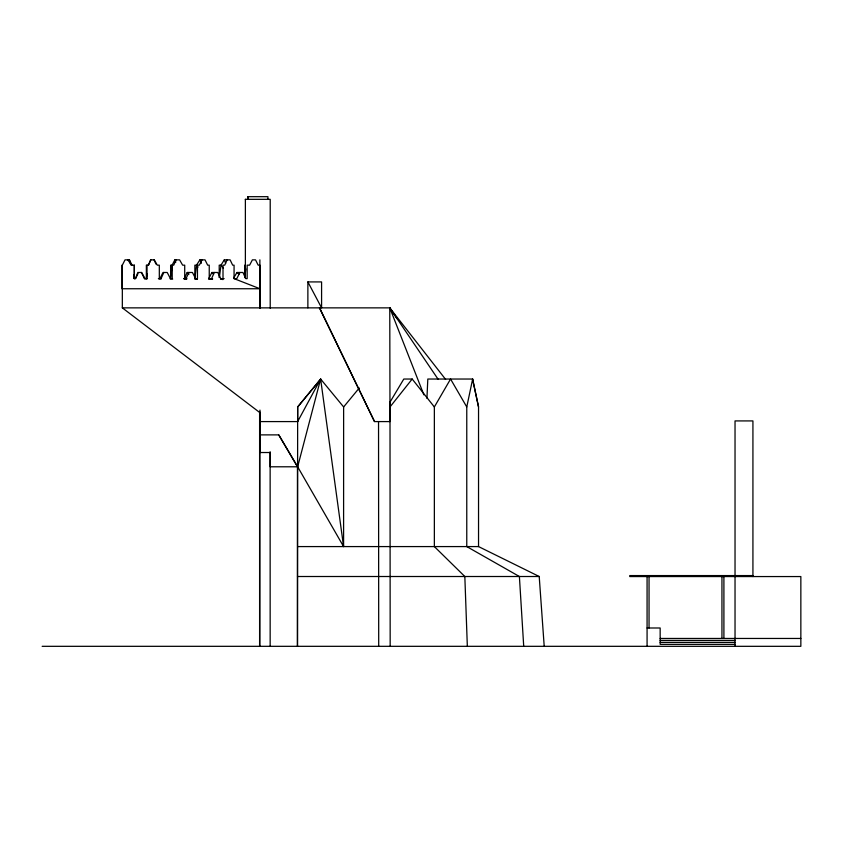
<?xml version="1.0" encoding="UTF-8"?>
<svg xmlns="http://www.w3.org/2000/svg" width="843" height="843" viewBox="0 0 843 843"><rect width="100%" height="100%" fill="white"/><g stroke="black" fill="none" stroke-linecap="round" stroke-linejoin="round"><path stroke-width="1.26" d="M259.844 278.633L259.855 272.479M297.653 421.584L320.625 379.034L343.628 406.958L343.596 546.58L297.653 466.79L270.16 466.79L270.213 452.522L259.823 452.522L259.939 421.584L297.653 421.584L297.674 406.958L320.709 379.034L297.653 406.958L297.474 646.318L297.474 466.79L278.727 434.883M259.876 259.855L259.823 308.401M259.939 421.584L259.96 410.098M426.937 398.339L427.812 379.034L472.649 379.034L478.539 406.958L478.539 546.58L539.214 576.507L544.209 646.318M184.712 278.633L184.712 265.166L182.636 265.166L179.601 259.855L174.859 259.855L172.109 265.166L170.623 278.633L170.623 265.166L173.742 265.166L176.05 259.855M244.786 277.41L245.798 268.843M195.007 277.41L196.514 265.166L199.896 259.855L205.028 259.855L207.663 265.166L209.243 265.166L209.243 278.633M219.38 277.41L220.992 265.166L224.301 259.855L230.128 259.855L232.668 265.166L234.069 265.166L234.069 278.633L259.96 288.749L121.972 288.749L121.972 265.166M147.061 273.733L146.366 278.633L146.366 265.166L148.579 265.166L150.602 259.855L154.28 259.855L157.304 265.166L159.316 265.166L159.316 278.633M523.714 646.318L519.393 576.507L466.769 546.58L466.769 406.958L472.649 379.034M135.428 278.633L137.809 272.479L141.687 272.479L145.028 278.633M211.572 278.633L214.312 272.479M227.115 259.855L224.712 265.166L223.005 265.166L223.005 278.633M163.827 272.479L161.034 278.633L158.61 278.633M138.02 273.511L135.586 278.633L134.258 278.633L133.605 276.125M185.976 278.633L188.927 272.479M148.273 265.166L150.865 259.855M186.819 278.98L184.217 278.633L187.209 272.479L192.436 272.479L195.618 278.633M159.917 278.633L163.005 272.479L167.22 272.479L170.434 278.633L172.214 278.633L172.214 265.166M202.025 259.855L199.338 265.166L197.452 265.166L197.452 278.633L194.859 278.633L197.452 279.033M212.573 279.391L208.758 278.633L211.909 272.479L217.747 272.479L220.729 278.633M239.928 272.479L236.778 278.633L234.069 278.633M467.338 646.318L464.83 576.507L434.356 546.58L434.356 406.958L450.562 379.034L466.769 406.958M233.88 277.61L236.988 272.479L242.963 272.479L245.756 278.633L247.157 278.633L247.157 265.166L249.623 265.166L252.394 259.855L255.524 259.855L258.169 265.166L259.96 265.166L259.96 308.327M390.172 646.318L390.003 406.958L412.185 379.034L434.356 406.958M343.628 406.958L359.255 388.001M245.313 199.327L270.213 199.327L270.213 308.211M132.056 265.166L129.411 259.855L125.017 259.855L122.33 265.166L122.33 307.864L259.96 412.701M141.413 272.479L144.427 278.633L147.03 278.633L147.03 265.166M184.217 278.633L186.798 278.633M208.758 278.633L212.594 278.633M220.444 278.633L224.143 278.633M307.874 281.92L321.583 281.92L321.583 307.864L307.874 281.92L307.874 307.864M122.33 307.864L389.772 307.864L445.61 379.392M412.185 379.034L403.797 379.034L389.972 402.195L390.003 406.958M319.392 307.864L374.513 421.584L390.003 421.584L389.772 307.864L438.223 379.424M259.876 434.883L278.791 434.883L297.653 466.79L320.625 379.034L343.596 546.58M297.653 546.58L478.539 546.58M752.925 575.579L629.753 575.579L629.753 576.559L800.85 576.559L800.85 646.318L42.15 646.318M297.495 576.507L539.214 576.507M647.076 627.993L660.164 627.993L660.164 644.347L735.033 644.347M660.164 638.457L800.85 638.457M660.164 640.427L735.033 640.427M660.164 642.387L735.033 642.387M144.427 278.633L147.051 278.864M158.379 278.633L161.203 278.896M170.107 278.78L172.699 279.065M183.774 278.801L186.345 279.138M194.554 278.833L197.157 279.223M208.516 278.875L211.077 279.37M220.476 278.949L223.005 279.581M236.988 272.479L238.938 274.238M187.209 272.479L188.937 274.238M211.909 272.479L213.564 274.238M198.052 267.094L196.514 265.166L194.859 265.166L194.859 277.41M223.427 268.274L220.992 265.166L219.212 265.166L219.212 277.41M127.715 259.855L131.634 265.166L134.374 265.166L134.374 278.633M390.731 310.308L389.772 307.864L397.095 318.707M319.623 307.864L374.513 421.584M154.058 259.855L155.976 264.101M174.859 259.855L175.818 262.194M389.772 307.864L423.881 394.84M199.896 259.855L201.277 263.374M224.301 259.855L225.661 263.374M129.411 259.855L130.707 264.86M472.544 379.034L478.539 406.958M133.658 274.966L134.258 278.633L134.258 265.166M752.925 576.559L752.925 420.92L735.033 420.92L735.033 646.318M723.905 576.559L723.905 638.414M721.945 575.579L721.945 638.414M649.047 576.559L649.047 627.993M647.076 576.559L647.076 646.318M378.707 646.318L378.539 421.584M270.139 451.764L270.16 646.318M267.926 199.327L267.926 196.682L247.684 196.682L247.684 199.327M259.823 411.9L259.76 646.318M259.602 412.322L259.602 646.318M248.221 196.682L248.221 199.327M245.376 199.327L245.376 278.232M244.649 265.166L244.649 277.41"/></g></svg>
